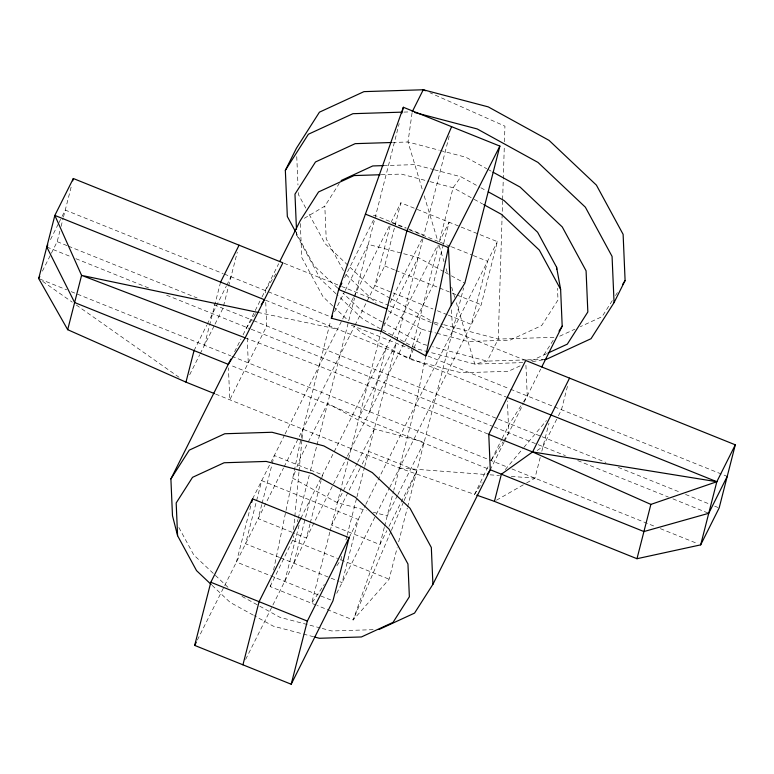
<?xml version="1.0" encoding="UTF-8"?>
<svg xmlns="http://www.w3.org/2000/svg" width="774" height="774" viewBox="0 0 774 774"><rect width="100%" height="100%" fill="white"/><g stroke="black" fill="none" stroke-linecap="round" stroke-linejoin="round"><path stroke-width="0.58" stroke-dasharray="3.87 2.9" d="M502.597 200.737L498.243 339.06L487.194 361.119L474.81 364.109L429.638 352.209M502.636 199.537L503.235 180.294M503.274 179.094L504.3 146.615M504.445 141.806L504.938 126.172L429.88 92.716M293.598 529.619L294.71 517.68M294.826 516.481L298.938 472.295M299.045 471.105L301.947 439.99M302.053 438.79L302.944 429.202L330.74 320.533M412.049 112.985L408.004 141.99L422.807 191.207M316.14 605.084L270.155 586.576L271.132 581.864M273.59 570.08L302.944 429.202M425.816 355.914L415.619 404.889L393.792 490.213M51.374 253.262L57.179 241.662L59.869 231.136M61.069 226.463L63.158 218.268M63.458 217.107L71.837 184.357M204.452 345.243L209.232 326.531M209.531 325.361L220.3 283.265M223.531 306.001L228.311 287.289M228.611 286.119L237.289 252.208M250.795 505.886L236.438 562.021L332.955 600.847M261.738 504.619L258.148 518.657L292.156 532.328M262.038 503.448L271.906 464.864M272.206 463.694L274.306 455.509L322.565 474.917L321.365 479.599M270.155 586.576L292.601 540.368L293.791 535.724M297.361 521.782L297.951 519.451M298.251 518.29L309.242 475.294M310.432 470.65L316.672 446.25M316.972 445.089L354.56 298.096M354.86 296.926L399.181 123.598M284.697 581.429L299.354 524.133M293.83 563.191L309.977 500.043M309.997 524.037L306.417 538.065L293.249 532.773M310.297 522.866L321.065 480.77M390.106 225.96L374.858 285.596L432.985 308.981M354.966 325.332L384.697 265.946L400.845 202.798L415.106 208.535M329.84 532.144L311.651 603.275L324.267 584.496M330.14 530.983L380.905 332.491M369.682 411.72L385.839 348.571M336.874 565.717L340.86 559.786L342.05 555.122M345.93 539.962L346.829 536.459M347.12 535.298L356.669 497.982M356.959 496.821L364.419 467.67M364.718 466.499L396.24 343.24L359.281 417.041M396.839 340.899L423.03 238.489M449.23 136.021L423.891 235.132L407.434 228.514M412.223 347.632L409.272 359.146L461.072 372.797L508.325 371.307L521.241 365.357M412.513 346.481L438.374 245.377M409.649 229.955L439.264 241.865L453.109 187.734L460.907 176.772L479.851 187.202M443.425 244.429L432.956 285.364L404.299 342.601M443.725 243.268L449.104 222.215L439.264 241.865M384.291 527.355L379.889 544.567L353.157 619.974L317.263 605.529M384.591 526.214L393.492 491.374M390.899 531.544L353.157 619.974L389.119 579.204L397.168 547.711M398.658 541.887L407.308 508.073M407.608 506.902L463.616 287.889M389.719 487.485L481.215 304.772L497.363 241.633L416.199 208.98M526.62 482.937L534.921 478.187L540.3 457.134M541.8 451.29L548.979 423.223M567.458 386.323L561.479 409.707L557.251 418.144M295.252 471.443L292.736 478.177L337.358 502.752L366.354 510.395M296.926 466.954L300.273 457.966L307.791 442.951M413.48 349.209L409.272 359.146L360.81 332.452L353.786 325.815M413.945 348.107L421.898 329.327L435.723 332.975M391.373 530.442L403.641 501.707M404.115 500.604L416.857 470.756L368.598 451.339L360.558 467.39M215.559 394.053L399.461 468.038L474.568 494.393L488.433 465.871M50.474 239.611L58.389 223.792M58.921 222.738L61.562 217.465M62.084 216.41L65.258 210.083L223.164 273.609M42.396 271.181L50.842 254.317M194.042 350.574L206.716 325.264M207.248 324.209L226.25 286.254M226.782 285.2L231.01 276.763M189.669 374.771L199.702 354.734M200.224 353.679L214.485 325.206M215.008 324.151L222.931 308.342M234.609 351.686L240.946 339.041M243.055 334.823L254.675 311.622M255.207 310.567L261.535 297.913M262.067 296.868L278.679 263.692M344.556 277.76L373.484 220M334.552 311.787L344.72 291.459M345.262 290.395L368.298 244.391L418.163 257.529L444.073 271.8M252.585 498.872L284.551 435.027M285.093 433.953L353.418 297.526M353.941 296.471L389.39 225.669M391.005 222.448L400.845 202.798M197.36 640.059L283.516 467.999M284.058 466.925L354.424 326.405M308.333 441.877L327.663 403.254L374.316 428.951L424.191 442.08L397.942 494.499M390.144 302.528L421.743 239.408M383.875 325.989L418.163 257.529M300.844 518.28L391.644 336.971M392.166 335.916L437.658 245.087M245.619 659.467L346.887 457.241M347.429 456.167L403.757 343.675M337.358 502.752L357.182 463.181M357.714 462.107L374.316 428.951M360.026 468.454L331.63 525.149L379.889 544.567L386.855 530.654M349.103 537.698L365.28 505.412M365.821 504.329L497.363 241.633M336.719 593.339L375.651 515.59M376.193 514.507L389.177 488.568M397.401 495.563L387.223 515.89L373.31 512.224M389.003 526.378L416.857 470.756M491.616 459.504L501.649 439.468M502.181 438.413L509.573 423.649L522.827 402.867M504.009 442.331L490.281 469.75L230.507 365.241M504.542 441.277L523.553 403.322M524.075 402.267L540.687 369.092M556.719 419.198L542.99 446.617L537.05 450.555M275.97 273.715L265.23 290.54L265.337 292.901M255.594 313.586L246.751 327.441L246.858 329.801M304.288 218.307L324.809 206.145L339.264 183.477M543.841 354.927L554.6 338.054M523.456 401.88L527.249 395.94L525.923 365.231M491.093 460.559L503.081 441.751M503.719 440.764L508.77 432.84L507.396 400.951M474.568 494.393L482.115 482.56M612.311 300.602L602.075 316.653L580.336 326.676M615.504 295.581L617.429 292.572M505.267 469.586L523.118 448.32M523.892 447.401L546.415 420.592M496.511 500.178L525.575 483.537M559.699 336.197L574.908 329.182M530.838 360.965L546.937 353.544M532.338 361.651L544.122 359.658M403.912 112.085L409.843 111.901M392.399 142.484L408.004 141.99L439.264 150.233M383.565 165.607L414.806 164.63L433.247 169.487M381.224 174.721L401.309 174.082L428.941 181.368M553.961 337.319L498.243 339.06L443.696 324.693M526.32 359.891L487.194 361.119L432.647 346.752M527.51 359.862L546.473 359.262M522.827 362.6L474.81 364.109L455.828 301.018M373.136 629.678L331.785 630.974L321.433 628.246M399.461 468.038L484.166 474.385M490.068 474.83L499.511 475.536M511.314 476.416L534.921 478.187M373.358 215.365L375.622 215.723L406.34 228.078M257.906 312.415L337.57 329.153M440.425 150.533L465.9 157.248L486.74 168.722M434.398 169.787L460.907 176.772M430.092 181.667L453.109 187.734L473.127 198.754M434.408 322.255L442.534 324.393M436.875 333.275L467.999 341.479L510.056 340.154L541.655 325.573L557.996 299.954L557.493 288.257M426.842 345.223L422.207 344.004L383.42 322.642M428.486 351.909L416.905 348.851L381.485 329.347M320.281 627.937L279.985 617.333L241.004 595.854M313.605 636.76L273.261 626.137L254.327 615.707M245.184 337.841L319.091 366.054L488.762 434.311M392.108 222.893L405.266 228.185M440.367 242.31L450.236 246.277M451.329 246.722L472.169 255.101M473.272 255.546L487.523 261.283L471.376 324.432L448.349 315.163M384.697 265.946L394.566 269.923M395.669 270.358L455.992 294.633M457.086 295.068L481.215 304.772M437.378 310.751L447.246 314.718M284.019 263.266L340.541 286.012M341.644 286.457L388.964 305.488M390.057 305.933L524.608 360.055M224.286 274.064L330.092 316.624M351.27 325.148L409.398 348.532M428.051 356.03L509.35 388.742M510.472 389.196L727.221 476.387M265.54 300.177L506.128 396.965M57.179 241.662L67.261 245.716M68.383 246.161L197.177 297.98M213.972 304.733L252.518 320.243M253.611 320.678L497.382 418.744M498.485 419.189L540.949 436.275M542.071 436.729L605.955 462.426M618.281 467.39L681.043 492.632M685.532 494.441L709.061 503.903M714.663 506.157L718.03 507.512M46.779 246.993L71.411 256.9M75.891 258.7L149.808 288.441M166.603 295.194L250.118 328.795M251.231 329.24L493.086 426.542M494.209 426.987L565.397 455.625M577.714 460.578L668.426 497.072M672.906 498.872L708.742 513.297M39.822 279.017L66.699 289.824M71.179 291.634L230.749 355.827M231.842 356.263L507.531 467.167M511.914 468.928L654.756 526.397M660.357 528.652L697.316 543.512M292.601 540.368L337.57 558.46M340.86 559.786L389.119 579.204M279.569 557.454L245.571 543.774L261.718 480.635L358.236 519.46L342.089 582.609L339.892 581.729M280.672 557.899L330.024 577.752M331.127 578.197L338.799 581.284M487.784 169.293L491.945 171.586M480.896 187.772L486.159 190.675M474.181 199.334L482.608 203.978M445.118 272.371L450.294 275.225M451.339 275.796L464.816 283.226M390.27 298.271L372.449 288.46L348.764 266.082M391.315 298.851L433.247 321.945M388.229 310.79L421.898 329.327M382.366 322.061L361.4 310.519L342.979 293.114M380.44 328.776L362.725 319.023L336.893 294.604M253.272 615.127L230.13 602.385L212.037 585.289M42.657 281.349L72.301 302.199M76.258 304.985L179.055 377.277M347.894 265.25L325.09 243.694L308.042 212.279M346.026 274.635L376.174 303.137M337.725 288.141L314.041 265.753L295.862 232.248M336.032 293.791L320.533 279.143L295.697 233.206M332.714 305.904L323.058 296.781L301.773 257.548L300.293 223.115M333.594 306.736L348.523 320.842M228.011 587.321L193.771 554.958L178.813 527.394M343.443 270.648L326.222 238.905L324.809 206.145M305.769 208.09L298.377 194.477L298.28 192.107M424.191 195.832L437.755 240.917M439.139 245.532L444.015 261.718M446.095 268.655L447.836 274.431M451.658 287.144L455.48 299.867M451.513 309.803L452.577 331.079M296.752 156.59L297.971 185.005M296.587 231.765L296.742 235.286M265.743 302.344L266.759 325.97L229.801 399.781L228.427 367.892M247.216 338.074L248.28 362.88"/><path stroke-width="1.16" d="M425.816 355.914L448.407 247.516L499.878 146.102L403.36 107.276L338.664 289.524L331.33 318.201L381.195 331.34L425.816 355.914L451.281 305.072L464.816 283.226L499.878 146.102M214.456 393.608L185.973 382.143L67.686 329.685L38.7 278.563L54.848 215.414L73.327 178.513L282.907 262.821L245.184 337.841L228.272 364.341L74.633 302.537L46.779 246.993L47.833 244.884M72.727 180.855L73.327 178.513M67.686 329.685L81.58 275.38L54.848 215.414L264.427 299.732M185.973 382.143L194.042 350.574M194.68 645.4L210.828 582.251L252.585 498.872L349.103 537.698L332.955 600.847L291.198 684.235L194.68 645.4L196.286 642.197M251.695 502.374L252.585 498.872M242.939 664.818L259.087 601.669L300.844 518.28M401.87 113.11L403.36 107.276M381.195 331.34L406.901 230.816L451.619 126.694M291.198 684.235L307.346 621.087L349.103 537.698M379.037 629.494L414.554 613.105L432.908 584.322L490.281 469.75L488.762 434.311L525.72 360.5L735.3 444.818L719.152 507.967L700.673 544.867L636.983 558.712L494.441 501.368L501.378 474.21L532.589 451.948L569.548 378.138M636.983 558.712L650.876 504.406L716.821 481.718L735.3 444.818M700.673 544.867L716.821 481.718L507.241 397.41M38.7 278.563L39.755 276.453M220.6 282.094L239.079 245.194M295.291 231.203L287.338 216.536L285.345 170.357L296.394 148.298L319.43 112.182L363.974 91.632L423.262 89.765L488.249 106.889L549.056 140.375L596.415 185.131L623.118 234.348L625.102 280.536L614.063 302.595L591.026 338.712L546.473 359.262L544.122 359.658M211.176 584.476L196.538 570.631L177.585 535.714L172.486 515.726L170.899 478.913L230.913 359.068M279.753 261.544L300.186 220.735L318.549 191.952L354.057 175.572L380.044 174.75M412.213 111.824L423.262 89.765L425.468 90.751M341.885 283.11L338.664 289.524L386.923 308.942M331.33 318.201L332.404 316.063M541.761 366.944L562.195 326.144L560.618 289.331L556.583 267.194L537.64 232.277L504.048 200.524L488.268 191.836M727.221 476.387L708.742 513.297L643.929 531.554L490.281 469.75L487.146 474.675M285.345 170.357L308.381 134.241L352.934 113.691L401.542 112.162M261.273 304.675L263.799 300.718M170.899 478.913L189.262 450.129L224.77 433.75L272.022 432.269L323.822 445.911L372.294 472.604L410.036 508.276L431.331 547.508L432.908 584.322M559.031 331.108L562.195 326.144M622.548 284.551L625.102 280.536M341.15 180.526L372.749 165.946L383.565 165.607M548.011 353.05L567.313 344.14L587.843 311.961L586.073 270.813L562.272 226.956L520.08 187.076L492.99 172.167M391.199 142.522L355.179 143.654L315.492 161.96L294.971 194.139L296.481 229.414M488.762 434.311L532.589 451.948L716.821 481.718M257.906 312.415L81.58 275.38L245.184 337.841M414.535 112.443L477.2 128.948L538.007 162.434L585.367 207.19L612.07 256.407L614.063 302.595M314.757 637.07L319.372 638.279L361.419 636.963L393.028 622.383L409.369 596.764L407.956 564.004L389.012 529.087L355.411 497.334L312.28 473.572L266.179 461.43L224.121 462.755L192.523 477.335L176.182 502.955L177.585 535.714M476.774 495.167L494.441 501.368M365.405 214.117L448.407 247.516L451.281 305.072M210.828 582.251L307.346 621.087M532.589 451.948L650.876 504.406M483.663 204.559L501.581 214.427L539.323 250.099L560.618 289.331M556.583 267.194L556.69 269.536"/></g></svg>
